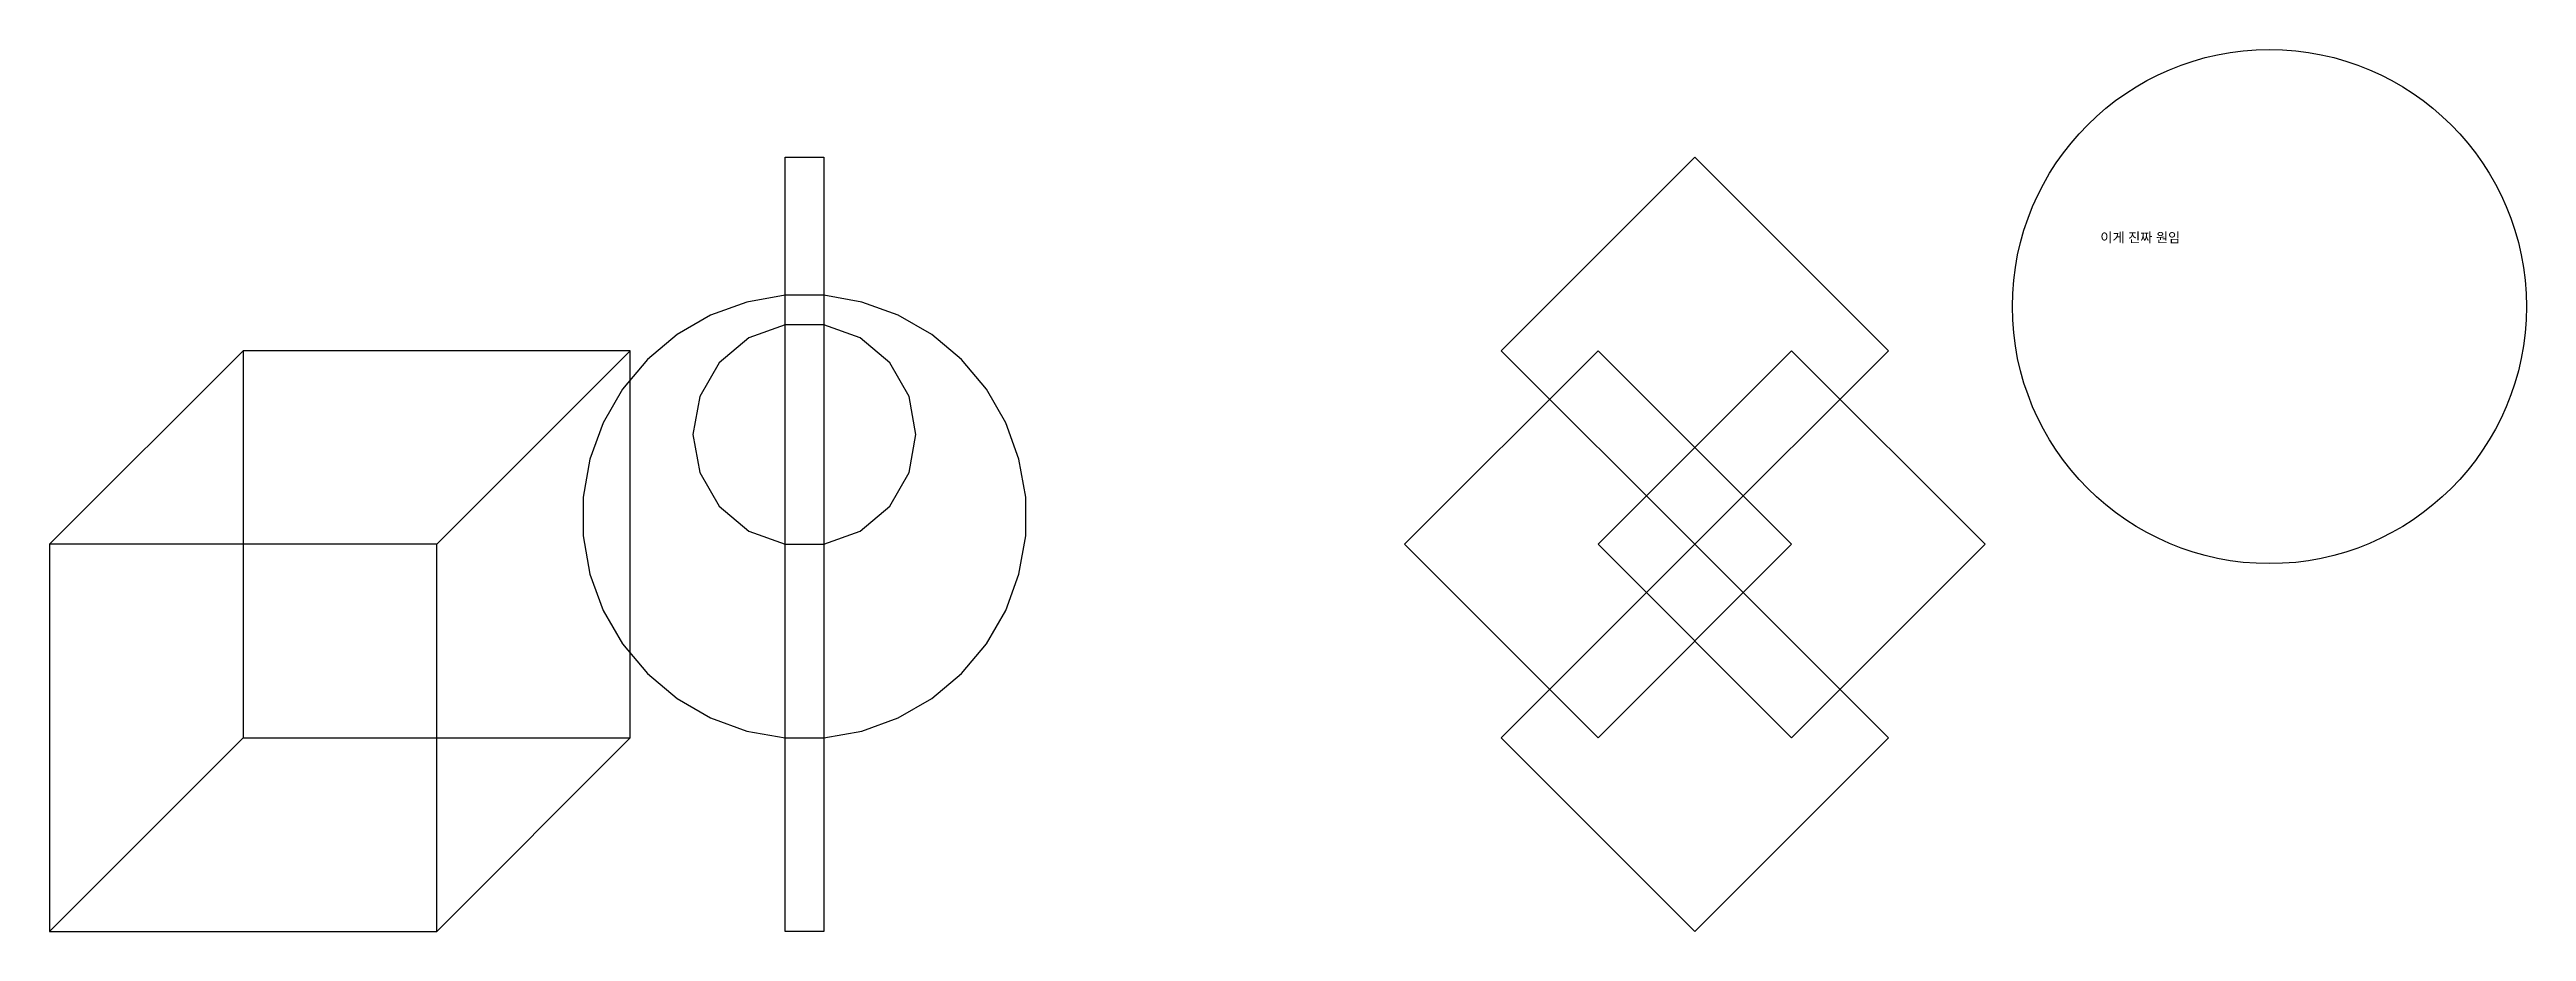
# Model space of a CAD drawing. Header units: millimetres. Extents: x 100 to 740, y 100 to 328.
import ezdxf

# ---------------------------------------------------------------- set-up
doc = ezdxf.new("R2010")
doc.units = ezdxf.units.MM

msp = doc.modelspace()

# ---------------------------------------------------------------- linework, layer by layer
for p, q in [((290, 100), (290, 300)), ((290, 300), (300, 300)), ((300, 300), (300, 100)), ((525, 300), (475, 250)), ((575, 250), (525, 300)), ((280.15, 262.56), (270.75, 259.14)), ((290, 264.3), (280.15, 262.56)), ((300, 264.3), (290, 264.3)), ((309.85, 262.56), (300, 264.3)), ((319.25, 259.14), (309.85, 262.56)), ((270.75, 259.14), (262.09, 254.14)), ((290, 256.71), (280.6, 253.29)), ((300, 256.71), (290, 256.71)), ((309.4, 253.29), (300, 256.71)), ((327.91, 254.14), (319.25, 259.14)), ((100, 200), (150, 250)), ((250, 250), (150, 250)), ((150, 250), (150, 150)), ((200, 200), (250, 250)), ((250, 150), (250, 250)), ((262.09, 254.14), (254.43, 247.72)), ((280.6, 253.29), (272.94, 246.86)), ((317.06, 246.86), (309.4, 253.29)), ((335.57, 247.72), (327.91, 254.14)), ((500, 250), (450, 200)), ((475, 250), (525, 200)), ((550, 200), (500, 250)), ((550, 250), (500, 200)), ((525, 200), (575, 250)), ((600, 200), (550, 250)), ((254.43, 247.72), (248.01, 240.06)), ((272.94, 246.86), (267.94, 238.2)), ((322.06, 238.2), (317.06, 246.86)), ((341.99, 240.06), (335.57, 247.72)), ((248.01, 240.06), (243.01, 231.4)), ((267.94, 238.2), (266.21, 228.36)), ((323.79, 228.36), (322.06, 238.2)), ((346.99, 231.4), (341.99, 240.06)), ((243.01, 231.4), (239.59, 222)), ((350.41, 222), (346.99, 231.4)), ((266.21, 228.36), (267.94, 218.51)), ((322.06, 218.51), (323.79, 228.36)), ((239.59, 222), (237.85, 212.15)), ((267.94, 218.51), (272.94, 209.85)), ((317.06, 209.85), (322.06, 218.51)), ((352.15, 212.15), (350.41, 222)), ((237.85, 212.15), (237.85, 202.15)), ((352.15, 202.15), (352.15, 212.15)), ((272.94, 209.85), (280.6, 203.42)), ((309.4, 203.42), (317.06, 209.85)), ((200, 200), (100, 200)), ((100, 200), (100, 100)), ((200, 100), (200, 200)), ((237.85, 202.15), (239.59, 192.3)), ((280.6, 203.42), (290, 200)), ((290, 200), (300, 200)), ((300, 200), (309.4, 203.42)), ((350.41, 192.3), (352.15, 202.15)), ((450, 200), (500, 150)), ((525, 200), (475, 150)), ((500, 150), (550, 200)), ((500, 200), (550, 150)), ((575, 150), (525, 200)), ((550, 150), (600, 200)), ((239.59, 192.3), (243.01, 182.91)), ((346.99, 182.91), (350.41, 192.3)), ((243.01, 182.91), (248.01, 174.25)), ((341.99, 174.25), (346.99, 182.91)), ((248.01, 174.25), (254.43, 166.58)), ((335.57, 166.58), (341.99, 174.25)), ((254.43, 166.58), (262.09, 160.16)), ((327.91, 160.16), (335.57, 166.58)), ((262.09, 160.16), (270.75, 155.16)), ((319.25, 155.16), (327.91, 160.16)), ((270.75, 155.16), (280.15, 151.74)), ((309.85, 151.74), (319.25, 155.16)), ((100, 100), (150, 150)), ((150, 150), (250, 150)), ((200, 100), (250, 150)), ((280.15, 151.74), (290, 150)), ((290, 150), (300, 150)), ((300, 150), (309.85, 151.74)), ((475, 150), (525, 100)), ((525, 100), (575, 150)), ((100, 100), (200, 100)), ((300, 100), (290, 100))]:
    msp.add_line(p, q)
msp.add_circle((673.42, 261.38), 66.39)

# ---------------------------------------------------------------- texts
at = {"insert": (629.73, 280.48), "char_height": 2.5, "width": 298.9969, "attachment_point": 1}
msp.add_mtext('{\\fGulim|b1|i0|c129|p50;이게 진짜 원임}', dxfattribs=at)

doc.saveas('drawing.dxf')
